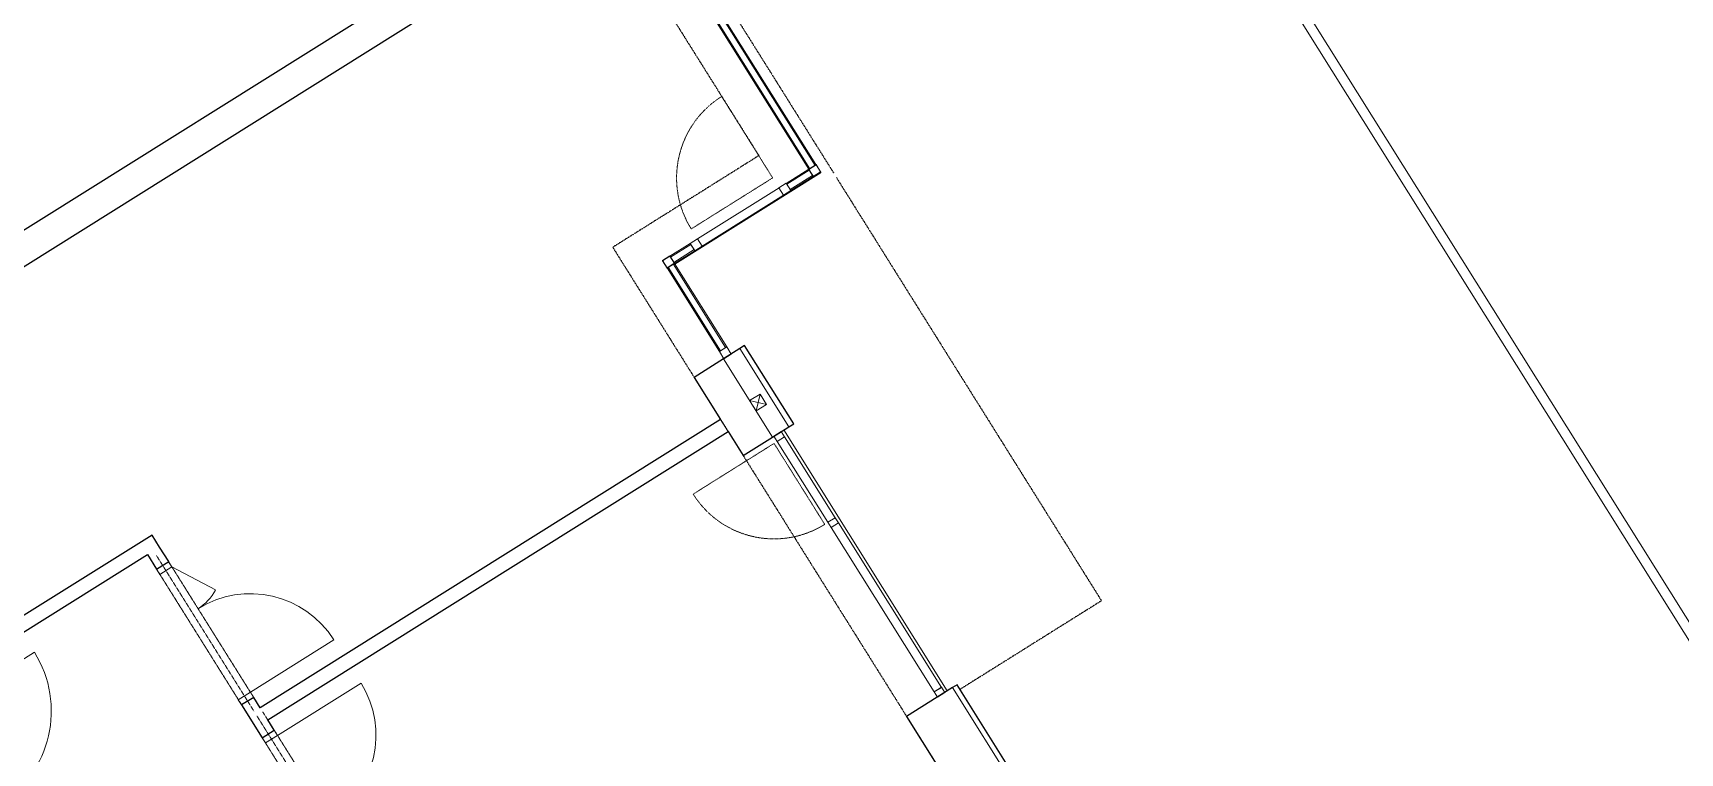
# Model space of a CAD drawing. Header units: millimetres. Extents: x -10201 to 227333, y -5874 to 72638.
# Drawn here: x 166124 to 179496, y 28230 to 34076 of the extents above; entities that cross this region are included whole.
import ezdxf

# ---------------------------------------------------------------- set-up
doc = ezdxf.new("R2010")
doc.units = ezdxf.units.MM
for name, pattern in [('HA_Dash_2mm-S1mm', [2, 1, -1]), ('HA_Dash_3mm-S1mm', [3, 2, -1]), ('HA_DashDot_2_2mm-S0_6mm', [2.2, 1, -0.6, 0, -0.6]), ('HA_DashDot_4mm-S1mm', [4, 2, -1, 0, -1])]:
    doc.linetypes.add(name, pattern=pattern)
for name, color, linetype, lineweight in [('A-DOOR-____-MCUT', 9, 'HA_DashDot_2_2mm-S0_6mm', 9), ('A-DOOR-____-OTLN', 9, 'Continuous', 9), ('A-DOOR-FRAM-MCUT', 9, 'Continuous', 9), ('A-FLOR-____-OTLN', 9, 'Continuous', 9), ('A-FLOR-____-OVHD', 9, 'HA_DashDot_4mm-S1mm', 25), ('A-GENM-____-HDLN', 9, 'HA_Dash_3mm-S1mm', 9), ('A-GENM-____-OTLN', 9, 'Continuous', 9), ('A-GLAZ-CURT-MCUT', 9, 'Continuous', 5), ('A-GLAZ-CURT-OTLN', 9, 'Continuous', 5), ('A-GLAZ-CWMG-MCUT', 9, 'Continuous', 5), ('A-GLAZ-CWMG-OTLN', 9, 'Continuous', 5), ('A-WALL-____-MCUT', 9, 'Continuous', 25), ('A-WALL-____-OTLN', 9, 'Continuous', 9), ('I-WALL-____-MCUT', 9, 'Continuous', 25), ('M-HVAC-DUCT-OTLN', 9, 'Continuous', 9)]:
    doc.layers.add(name, color=color, linetype=linetype, lineweight=lineweight)

# ---------------------------------------------------------------- blocks, each defined once
blk = doc.blocks.new('HA_DR_Single_Swing_Solid - In_BJ_900x2100_Vstup-2040222-schema POHLEDU D_120_6200')
at = {"layer": 'A-DOOR-____-MCUT'}
for p, q in [((-450, 125), (450, 125)), ((-450, -125), (450, -125))]:
    blk.add_line(p, q, dxfattribs=at)
at = {"layer": 'A-DOOR-____-OTLN'}
for p, q in [((-500, 125), (500, 125)), ((-500, -125), (500, -125))]:
    blk.add_line(p, q, dxfattribs=at)
at = {"layer": 'A-DOOR-____-OTLN', "lineweight": 5}
blk.add_line((450, -1025), (450, -125), dxfattribs=at)
blk.add_arc((450, -125), 900, 180, 270, dxfattribs=at)
at = {"layer": 'A-DOOR-FRAM-MCUT'}
for p, q in [((-450, 125), (-500, 125)), ((-450, -125), (-450, 125)), ((500, 125), (450, 125)), ((450, 125), (450, -125)), ((-500, -125), (-450, -125)), ((450, -125), (500, -125))]:
    blk.add_line(p, q, dxfattribs=at)
blk = doc.blocks.new('HA_DR_Double_Swing_Solid - In_BJ_1200x2100_800-1662813-schema POHLEDU D_120_6200')
at = {"layer": 'A-DOOR-____-MCUT'}
for p, q in [((-600, 57), (600, 57)), ((-600, -58), (600, -58))]:
    blk.add_line(p, q, dxfattribs=at)
at = {"layer": 'A-DOOR-____-OTLN', "lineweight": 5}
for p, q in [((600, 857), (600, 57)), ((-254, 257), (-600, 57))]:
    blk.add_line(p, q, dxfattribs=at)
for centre, radius, start, end in [((600, 57), 800, 90, 180), ((-600, 57), 400, 360, 30)]:
    blk.add_arc(centre, radius, start, end, dxfattribs=at)
at = {"layer": 'A-DOOR-FRAM-MCUT'}
for p, q in [((-650, 57), (-600, 57)), ((-600, 57), (-600, -58)), ((600, 57), (650, 57)), ((600, -58), (600, 57)), ((-600, -58), (-650, -58)), ((650, -58), (600, -58))]:
    blk.add_line(p, q, dxfattribs=at)
blk = doc.blocks.new('HA_DR_Single_Swing_Solid - In_BJ_800x2100-2040331-schema POHLEDU D_120_6200')
at = {"layer": 'A-DOOR-____-MCUT'}
for p, q in [((-400, 57.5), (400, 57.5)), ((-400, -57.5), (400, -57.5))]:
    blk.add_line(p, q, dxfattribs=at)
at = {"layer": 'A-DOOR-____-OTLN', "lineweight": 5}
blk.add_line((400, -857.5), (400, -57.5), dxfattribs=at)
blk.add_arc((400, -57.5), 800, 180, 270, dxfattribs=at)
at = {"layer": 'A-DOOR-FRAM-MCUT'}
for p, q in [((-400, 57.5), (-450, 57.5)), ((-400, -57.5), (-400, 57.5)), ((450, 57.5), (400, 57.5)), ((400, 57.5), (400, -57.5)), ((-450, -57.5), (-400, -57.5)), ((400, -57.5), (450, -57.5))]:
    blk.add_line(p, q, dxfattribs=at)
blk = doc.blocks.new('System Panel - Glazed_50mm_Offset50-2022182-schema POHLEDU D_120_6200')
at = {"layer": 'A-GLAZ-CURT-MCUT'}
for p, q in [((1197.5, 125), (-1197.5, 125)), ((-1197.5, 125), (-1197.5, 75)), ((-1197.5, 75), (1197.5, 75)), ((1197.5, 75), (1197.5, 125))]:
    blk.add_line(p, q, dxfattribs=at)
blk = doc.blocks.new('Rectangular Mullion - 70x70_Symetric_Offset0-2022180-schema POHLEDU D_120_6200')
at = {"layer": 'A-GLAZ-CWMG-OTLN'}
for p, q in [((-11349, 33007), (-12619, 35036)), ((-11408, 32970), (-12679, 34999))]:
    blk.add_line(p, q, dxfattribs=at)
blk = doc.blocks.new('Rectangular Mullion - 70x70_Symetric_Offset0-1395025-schema POHLEDU D_120_6200')
at = {"layer": 'A-GLAZ-CWMG-MCUT'}
for p, q in [((-70, -65), (0, -65)), ((-70, -135), (-70, -65)), ((0, -65), (0, -135)), ((0, -135), (-70, -135))]:
    blk.add_line(p, q, dxfattribs=at)
blk = doc.blocks.new('System Panel - Glazed_50mm_Offset50-1502159-schema POHLEDU D_120_6200')
at = {"layer": 'A-GLAZ-CURT-MCUT'}
for p, q in [((107.5, 125), (-107.5, 125)), ((-107.5, 125), (-107.5, 75)), ((-107.5, 75), (107.5, 75)), ((107.5, 75), (107.5, 125))]:
    blk.add_line(p, q, dxfattribs=at)
blk = doc.blocks.new('Rectangular Mullion - 70x70_Symetric_Offset0-1505272-schema POHLEDU D_120_6200')
at = {"layer": 'A-GLAZ-CWMG-OTLN'}
for p, q in [((-15865, 39680), (-15683, 39795)), ((-15828, 39621), (-15646, 39735))]:
    blk.add_line(p, q, dxfattribs=at)
blk = doc.blocks.new('Rectangular Mullion - 70x70_Symetric_Offset0-V48-schema POHLEDU D_120_6200')
at = {"layer": 'A-GLAZ-CWMG-MCUT'}
for p, q in [((-70, -65), (0, -65)), ((-70, -135), (-70, -65)), ((0, -65), (0, -135)), ((0, -135), (-70, -135))]:
    blk.add_line(p, q, dxfattribs=at)
blk = doc.blocks.new('Rectangular Mullion - 70x70_Symetric_Offset0-1501646-schema POHLEDU D_120_6200')
at = {"layer": 'A-GLAZ-CWMG-MCUT'}
for p, q in [((0, -65), (-70, -65)), ((-70, -65), (-70, -135)), ((0, -135), (0, -65)), ((-70, -135), (0, -135))]:
    blk.add_line(p, q, dxfattribs=at)
blk = doc.blocks.new('System Panel - Glazed_50mm_Offset50-2022159-schema POHLEDU D_120_6200')
at = {"layer": 'A-GLAZ-CURT-MCUT'}
for p, q in [((400, 125), (-400, 125)), ((-400, 125), (-400, 75)), ((-400, 75), (400, 75)), ((400, 75), (400, 125))]:
    blk.add_line(p, q, dxfattribs=at)
blk = doc.blocks.new('Rectangular Mullion - 70x70_Symetric_Offset0-2022157-schema POHLEDU D_120_6200')
at = {"layer": 'A-GLAZ-CWMG-OTLN'}
for p, q in [((-12133, 31491), (-12557, 32168)), ((-12074, 31528), (-12498, 32205))]:
    blk.add_line(p, q, dxfattribs=at)
blk = doc.blocks.new('Rectangular Mullion - 70x70_Symetric_Offset0-V49-schema POHLEDU D_120_6200')
at = {"layer": 'A-GLAZ-CWMG-MCUT'}
for p, q in [((0, -65), (-70, -65)), ((-70, -65), (-70, -135)), ((0, -135), (0, -65)), ((-70, -135), (0, -135))]:
    blk.add_line(p, q, dxfattribs=at)
blk = doc.blocks.new('Systémový panel - Sklo-1501127-schema POHLEDU D_120_6200')
at = {"layer": 'A-GLAZ-CURT-MCUT'}
for p, q in [((787.5, 0), (-787.5, 0)), ((-787.5, 0), (-787.5, -70)), ((787.5, -70), (787.5, 0)), ((-787.5, -70), (787.5, -70))]:
    blk.add_line(p, q, dxfattribs=at)
blk = doc.blocks.new('Obdélníková příčel - 50x70mm EXT-1501128-schema POHLEDU D_120_6200')
at = {"layer": 'A-GLAZ-CWMG-MCUT'}
for p, q in [((-50, 70), (0, 70)), ((-50, 0), (-50, 70)), ((0, 0), (-50, 0)), ((0, 70), (0, 0))]:
    blk.add_line(p, q, dxfattribs=at)
blk = doc.blocks.new('Obdélníková příčel - 50x70mm EXT-1501129-schema POHLEDU D_120_6200')
at = {"layer": 'A-GLAZ-CWMG-MCUT'}
for p, q in [((0, 70), (-50, 70)), ((-50, 70), (-50, 0)), ((-50, 0), (0, 0)), ((0, 0), (0, 70))]:
    blk.add_line(p, q, dxfattribs=at)
blk = doc.blocks.new('ABMV_CW_Single_Swing_Generic - Ex_Glass_SKLOPNE-1536050-schema POHLEDU D_120_6200')
at = {"layer": 'A-DOOR-____-OTLN', "linetype": 'HA_Dash_2mm-S1mm', "lineweight": 5}
for p in [(387.5, 805), (-387.5, 30)]:
    blk.add_line(p, (387.5, 30), dxfattribs=at)
blk.add_arc((387.5, 30), 775, 90, 180, dxfattribs=at)
blk = doc.blocks.new('Obdélníková příčel - 50x70mm EXT-1501125-schema POHLEDU D_120_6200')
at = {"layer": 'A-GLAZ-CWMG-OTLN'}
for p, q in [((-15958, 37616), (-15547, 36959)), ((-15899, 37653), (-15488, 36996))]:
    blk.add_line(p, q, dxfattribs=at)
blk = doc.blocks.new('Obdélníková příčel - 50x70mm EXT-1501126-schema POHLEDU D_120_6200')
at = {"layer": 'A-GLAZ-CWMG-MCUT'}
for p, q in [((-25, 70), (25, 70)), ((-25, 0), (-25, 70)), ((25, 0), (-25, 0)), ((25, 70), (25, 0))]:
    blk.add_line(p, q, dxfattribs=at)
blk = doc.blocks.new('ABMV_CW_Single_Swing_Generic - Ex_Glass_SKLOPNE-1536052-schema POHLEDU D_120_6200')
at = {"layer": 'A-DOOR-____-OTLN', "linetype": 'HA_Dash_2mm-S1mm', "lineweight": 5}
for p in [(390, 810), (-390, 30)]:
    blk.add_line(p, (390, 30), dxfattribs=at)
blk.add_arc((390, 30), 780, 90, 180, dxfattribs=at)
blk = doc.blocks.new('Rectangular Mullion - 70x70_Symetric_Offset0-1502155-schema POHLEDU D_120_6200')
at = {"layer": 'A-GLAZ-CWMG-OTLN'}
for p, q in [((-16585, 39229), (-15924, 39643)), ((-16548, 39170), (-15887, 39584))]:
    blk.add_line(p, q, dxfattribs=at)
blk = doc.blocks.new('Rectangular Mullion - 70x70_Symetric_Offset0-1501643-schema POHLEDU D_120_6200')
at = {"layer": 'A-GLAZ-CWMG-MCUT'}
for p, q in [((-35, -65), (35, -65)), ((-35, -135), (-35, -65)), ((35, -65), (35, -135)), ((35, -135), (-35, -135))]:
    blk.add_line(p, q, dxfattribs=at)
blk = doc.blocks.new('System Panel - Glazed_50mm_Offset50-1502124-schema POHLEDU D_120_6200')
at = {"layer": 'A-GLAZ-CURT-MCUT'}
for p, q in [((97.5, 125), (-97.5, 125)), ((-97.5, 125), (-97.5, 75)), ((-97.5, 75), (97.5, 75)), ((97.5, 75), (97.5, 125))]:
    blk.add_line(p, q, dxfattribs=at)
blk = doc.blocks.new('Rectangular Mullion - 70x70_Symetric_Offset0-1505059-schema POHLEDU D_120_6200')
at = {"layer": 'A-GLAZ-CWMG-OTLN'}
for p, q in [((-16810, 39089), (-16645, 39192)), ((-16773, 39029), (-16607, 39133))]:
    blk.add_line(p, q, dxfattribs=at)
blk = doc.blocks.new('TB_Porotherm KP11_5_1500mm - TB_Porotherm KP11_5_1500mm-1870867-schema POHLEDU D_120_6200')
at = {"layer": 'A-GENM-____-HDLN'}
for p, q in [((-750, 57.5), (750, 57.5)), ((-750, 0), (750, 0)), ((750, -57.5), (-750, -57.5))]:
    blk.add_line(p, q, dxfattribs=at)
blk = doc.blocks.new('TB_Porotherm KP11_5_1250mm - TB_Porotherm KP11_5_1250mm-1870064-schema POHLEDU D_120_6200')
at = {"layer": 'A-GENM-____-HDLN'}
for p, q in [((-625, 57.5), (625, 57.5)), ((-625, 0), (625, 0)), ((625, -57.5), (-625, -57.5))]:
    blk.add_line(p, q, dxfattribs=at)
blk = doc.blocks.new('185-01_OBJEKT C_Central_rvt-4-schema POHLEDU D_120_6200')
at = {"layer": 'A-FLOR-____-OTLN'}
blk.add_line((-12033, 31472), (-12038, 31470), dxfattribs=at)
at = {"layer": 'A-FLOR-____-OVHD'}
for p, q in [((-13090, 35118), (-11813, 33080)), ((-12585, 35140), (-11206, 32940)), ((-11813, 33080), (-12999, 32336)), ((-11183, 32902), (-9031, 29466)), ((-12999, 32336), (-7038, 22819)), ((-9031, 29466), (-10179, 28747))]:
    blk.add_line(p, q, dxfattribs=at)
at = {"layer": 'A-WALL-____-MCUT'}
for p, q in [((-11966, 31515), (-12101, 31430)), ((-12101, 31430), (-12101, 31429)), ((-11928, 31539), (-11966, 31515)), ((-11529, 30903), (-11928, 31539)), ((-11568, 30879), (-11529, 30903)), ((-11703, 30794), (-11568, 30879)), ((-10240, 28761), (-10613, 28527)), ((-10202, 28784), (-10240, 28761)), ((-9101, 27026), (-10202, 28784)), ((-10613, 28527), (-10109, 27722))]:
    blk.add_line(p, q, dxfattribs=at)
at = {"layer": 'A-WALL-____-MCUT', "lineweight": 9}
for p, q in [((-11703, 30794), (-12101, 31429)), ((-12101, 31429), (-11703, 30794)), ((-11966, 31515), (-11568, 30879)), ((-11568, 30879), (-11966, 31515)), ((-12063, 30841), (-12124, 30938)), ((-10240, 28761), (-9139, 27002)), ((-9139, 27002), (-10240, 28761))]:
    blk.add_line(p, q, dxfattribs=at)
at = {"layer": 'I-WALL-____-MCUT'}
for p, q in [((-14409, 34586), (-18146, 32246)), ((-19285, 31237), (-14276, 34375)), ((-12101, 31429), (-12338, 31280)), ((-12338, 31280), (-12124, 30938)), ((-12124, 30938), (-15861, 28597)), ((-15800, 28500), (-12063, 30841)), ((-12063, 30841), (-11940, 30646)), ((-11940, 30646), (-11703, 30794)), ((-16739, 30000), (-18227, 29068)), ((-16678, 29902), (-16739, 30000)), ((-18166, 28971), (-16776, 29841)), ((-16776, 29841), (-16702, 29723)), ((-16604, 29784), (-16678, 29902)), ((-16702, 29723), (-16604, 29784)), ((-15914, 28682), (-16012, 28621)), ((-16012, 28621), (-15844, 28354)), ((-15861, 28597), (-15914, 28682)), ((-15747, 28415), (-15800, 28500)), ((-15844, 28354), (-15747, 28415))]:
    blk.add_line(p, q, dxfattribs=at)
at = {"layer": 'M-HVAC-DUCT-OTLN', "lineweight": 5}
for p, q in [((-11888, 31091), (-11803, 31144)), ((-11750, 31060), (-11888, 31091)), ((-11835, 31007), (-11888, 31091)), ((-11835, 31007), (-11803, 31144)), ((-11750, 31060), (-11835, 31007)), ((-11803, 31144), (-11750, 31060))]:
    blk.add_line(p, q, dxfattribs=at)
at = {"layer": 'A-DOOR-____-OTLN', "lineweight": 9}
for name, p, rotation in [('ABMV_CW_Single_Swing_Generic - Ex_Glass_SKLOPNE-1536052-schema POHLEDU D_120_6200', (-12015, 32667), 32.06124947745532), ('ABMV_CW_Single_Swing_Generic - Ex_Glass_SKLOPNE-1536050-schema POHLEDU D_120_6200', (-11458, 30431), 122.0612494774548), ('HA_DR_Double_Swing_Solid - In_BJ_1200x2100_800-1662813-schema POHLEDU D_120_6200', (-16308, 29202), 302.0612494774555), ('HA_DR_Single_Swing_Solid - In_BJ_900x2100_Vstup-2040222-schema POHLEDU D_120_6200', (-18324, 28122), 122.0612494774555), ('HA_DR_Single_Swing_Solid - In_BJ_800x2100-2040331-schema POHLEDU D_120_6200', (-15557, 28003), 122.0612494774555)]:
    blk.add_blockref(name, p, dxfattribs=dict(at, rotation=rotation))
at = {"layer": 'A-GENM-____-OTLN', "lineweight": 9, "rotation": 122.0612494774545}
for name, p in [('TB_Porotherm KP11_5_1500mm - TB_Porotherm KP11_5_1500mm-1870867-schema POHLEDU D_120_6200', (-16308, 29202)), ('TB_Porotherm KP11_5_1250mm - TB_Porotherm KP11_5_1250mm-1870064-schema POHLEDU D_120_6200', (-15557, 28003))]:
    blk.add_blockref(name, p, dxfattribs=at)
at = {"layer": 'A-GLAZ-CURT-OTLN', "lineweight": 9}
for name, p, rotation in [('System Panel - Glazed_50mm_Offset50-2022182-schema POHLEDU D_120_6200', (-12098, 33949), 302.0612494774555), ('System Panel - Glazed_50mm_Offset50-1502159-schema POHLEDU D_120_6200', (-11534, 32968), 212.0612494774553), ('System Panel - Glazed_50mm_Offset50-1502124-schema POHLEDU D_120_6200', (-12487, 32371), 212.0612494774553), ('System Panel - Glazed_50mm_Offset50-2022159-schema POHLEDU D_120_6200', (-12401, 31795), 302.0612494774553), ('Systémový panel - Sklo-1501127-schema POHLEDU D_120_6200', (-10808, 29393), 122.0612494774548)]:
    blk.add_blockref(name, p, dxfattribs=dict(at, rotation=rotation))
at = {"layer": 'A-GLAZ-CWMG-OTLN', "lineweight": 9}
for name, p in [('Rectangular Mullion - 70x70_Symetric_Offset0-2022180-schema POHLEDU D_120_6200', (0, 0)), ('Rectangular Mullion - 70x70_Symetric_Offset0-1505272-schema POHLEDU D_120_6200', (4275, -6825)), ('Rectangular Mullion - 70x70_Symetric_Offset0-1502155-schema POHLEDU D_120_6200', (4275, -6825)), ('Rectangular Mullion - 70x70_Symetric_Offset0-1505059-schema POHLEDU D_120_6200', (4275, -6825)), ('Rectangular Mullion - 70x70_Symetric_Offset0-2022157-schema POHLEDU D_120_6200', (0, 0)), ('Obdélníková příčel - 50x70mm EXT-1501125-schema POHLEDU D_120_6200', (4294, -6856))]:
    blk.add_blockref(name, p, dxfattribs=at)
for name, p, rotation in [('Rectangular Mullion - 70x70_Symetric_Offset0-1501646-schema POHLEDU D_120_6200', (-11383, 33062), 32.06124947745532), ('Rectangular Mullion - 70x70_Symetric_Offset0-V49-schema POHLEDU D_120_6200', (-12650, 32194), 122.0612494774553), ('Obdélníková příčel - 50x70mm EXT-1501129-schema POHLEDU D_120_6200', (-10363, 28684), 302.0612494774548)]:
    blk.add_blockref(name, p, dxfattribs=dict(at, rotation=rotation))
at = {"layer": 'A-GLAZ-CWMG-OTLN', "lineweight": 9, "extrusion": (0, 0, -1)}
for name, p, rotation in [('Rectangular Mullion - 70x70_Symetric_Offset0-1395025-schema POHLEDU D_120_6200', (11425, 32875), 237.9387505225445), ('Rectangular Mullion - 70x70_Symetric_Offset0-1501643-schema POHLEDU D_120_6200', (11654, 32892), 327.9387505225447), ('Rectangular Mullion - 70x70_Symetric_Offset0-1501643-schema POHLEDU D_120_6200', (12375, 32441), 327.9387505225447), ('Rectangular Mullion - 70x70_Symetric_Offset0-V48-schema POHLEDU D_120_6200', (12629, 32282), 327.9387505225447), ('Rectangular Mullion - 70x70_Symetric_Offset0-1395025-schema POHLEDU D_120_6200', (12151, 31397), 237.9387505225447), ('Obdélníková příčel - 50x70mm EXT-1501128-schema POHLEDU D_120_6200', (11690, 30802), 57.93875052254523), ('Obdélníková příčel - 50x70mm EXT-1501126-schema POHLEDU D_120_6200', (11239, 30082), 57.93875052254523)]:
    blk.add_blockref(name, p, dxfattribs=dict(at, rotation=rotation))

msp = doc.modelspace()

# ---------------------------------------------------------------- linework, layer by layer
at = {"layer": 'A-FLOR-____-OTLN'}
for p, q in [((180485, 27680), (169961, 44481)), ((172522, 32942), (171336, 32199)), ((171792, 31470), (171864, 31515)), ((172220, 30853), (173547, 28734))]:
    msp.add_line(p, q, dxfattribs=at)
at = {"layer": 'A-WALL-____-OTLN'}
msp.add_line((170071, 44456), (181458, 26277), dxfattribs=at)

# ---------------------------------------------------------------- block references
at = {"color": 50, "lineweight": 5}
msp.add_blockref('185-01_OBJEKT C_Central_rvt-4-schema POHLEDU D_120_6200', (183830, 0), dxfattribs=at)

doc.saveas('drawing.dxf')
